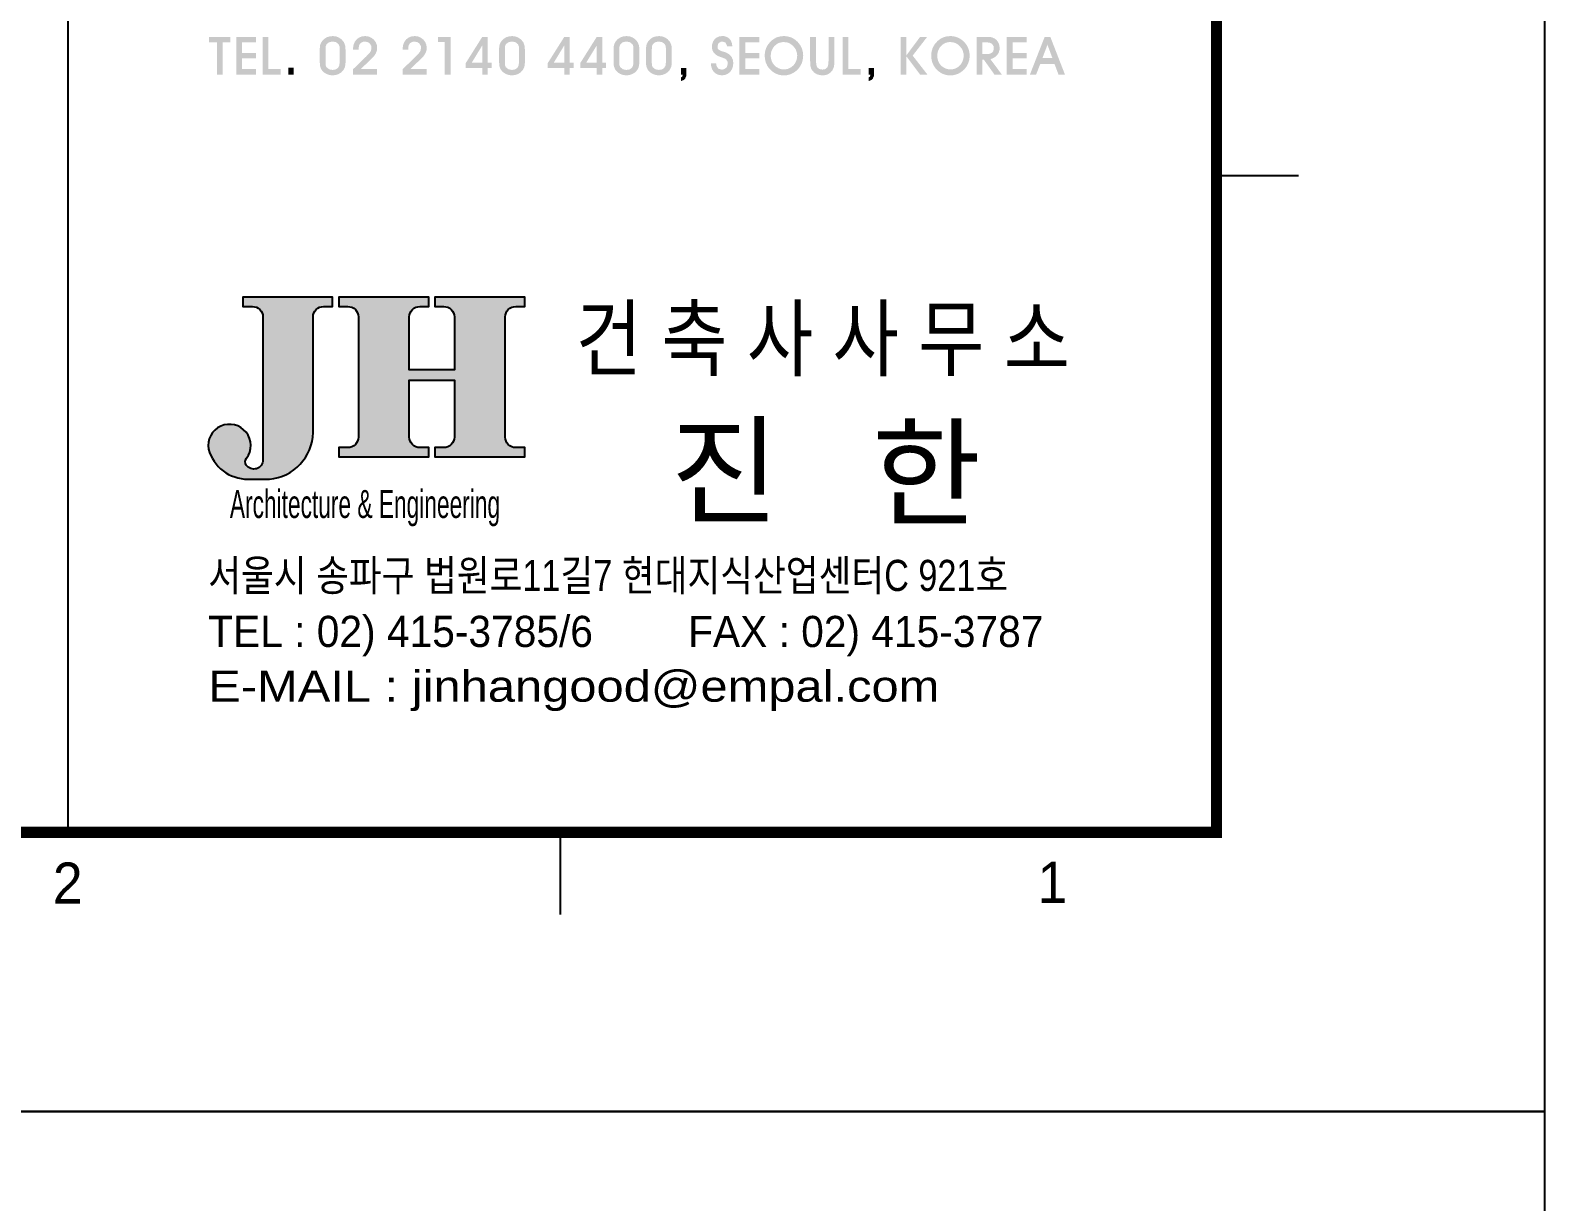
# Model space of a CAD drawing. Header units: millimetres. Extents: x -24416 to 92204, y -190080 to 23760.
# Drawn here: x 87590 to 92204, y -130955 to -127388 of the extents above; entities that cross this region are included whole.
import ezdxf
from ezdxf.enums import TextEntityAlignment as Align

# ---------------------------------------------------------------- set-up
doc = ezdxf.new("R2010")
doc.units = ezdxf.units.MM
doc.header["$LTSCALE"] = 50
doc.layers.add('AA-BORD-FORM', color=7, linetype='Continuous')
doc.layers.add('AA-BORD-TEXT', color=3, linetype='Continuous')
doc.styles.add('HAUD01', font='Dotum.ttf')
doc.styles.add('돋움', font='Dotum.ttf')

# ---------------------------------------------------------------- blocks, each defined once
blk = doc.blocks.new('XR-FORM 청주월명')
at = {"layer": 'AA-BORD-FORM'}
for points in [[(760.442, 65.105), (760.902, 65.105), (760.902, 65.442), (759.619, 65.442), (759.619, 65.105), (760.089, 65.105), (760.089, 63.139), (760.442, 63.139)], [(762.481, 65.442), (761.269, 65.442), (761.269, 63.139), (762.481, 63.139), (762.481, 63.485), (761.625, 63.485), (761.625, 64.132), (762.481, 64.132), (762.481, 64.463), (761.625, 64.463), (761.625, 65.108), (762.481, 65.108)], [(763.232, 65.442), (762.875, 65.442), (762.875, 63.139), (763.974, 63.139), (763.974, 63.485), (763.232, 63.485)], [(769.658, 65.263), (769.645, 65.276), (769.498, 65.39), (769.332, 65.461), (769.153, 65.488), (769.128, 65.488), (768.938, 65.469), (768.769, 65.407), (768.625, 65.306), (768.593, 65.273), (768.492, 65.135), (768.424, 64.972), (768.391, 64.784), (768.389, 64.689), (768.389, 64.667), (768.726, 64.667), (768.726, 64.719), (768.753, 64.915), (768.826, 65.045), (768.97, 65.135), (769.115, 65.154), (769.294, 65.116), (769.403, 65.042), (769.495, 64.89), (769.511, 64.762), (769.473, 64.588), (769.424, 64.504), (769.324, 64.387), (769.199, 64.259), (769.191, 64.249), (768.389, 63.471), (768.389, 63.139), (769.851, 63.139), (769.851, 63.476), (768.851, 63.476), (769.528, 64.123), (769.664, 64.27), (769.764, 64.414), (769.772, 64.431), (769.84, 64.607), (769.857, 64.765), (769.835, 64.947), (769.77, 65.113)], [(772.665, 65.276), (772.518, 65.39), (772.355, 65.461), (772.173, 65.488), (772.151, 65.488), (771.958, 65.469), (771.79, 65.407), (771.646, 65.306), (771.616, 65.273), (771.512, 65.135), (771.447, 64.972), (771.412, 64.784), (771.409, 64.689), (771.409, 64.667), (771.746, 64.667), (771.746, 64.719), (771.773, 64.915), (771.847, 65.045), (771.991, 65.135), (772.135, 65.154), (772.314, 65.116), (772.423, 65.042), (772.515, 64.89), (772.532, 64.762), (772.494, 64.588), (772.445, 64.504), (772.344, 64.387), (772.219, 64.259), (772.211, 64.249), (771.409, 63.471), (771.409, 63.139), (772.872, 63.139), (772.872, 63.476), (771.871, 63.476), (772.548, 64.123), (772.684, 64.27), (772.785, 64.414), (772.793, 64.431), (772.861, 64.607), (772.877, 64.765), (772.855, 64.947), (772.79, 65.113), (772.679, 65.263)], [(774.331, 65.437), (773.573, 65.437), (773.573, 65.135), (773.97, 65.135), (773.97, 63.139), (774.331, 63.139)], [(790.648, 64.673), (790.602, 64.751), (790.594, 64.841), (790.637, 65.023), (790.67, 65.072), (790.828, 65.154), (790.888, 65.157), (791.059, 65.102), (791.083, 65.078), (791.165, 64.923), (791.173, 64.855), (791.502, 64.855), (791.472, 65.053), (791.404, 65.219), (791.323, 65.325), (791.181, 65.428), (791.01, 65.483), (790.893, 65.491), (790.703, 65.469), (790.542, 65.398), (790.431, 65.309), (790.33, 65.167), (790.27, 64.996), (790.254, 64.825), (790.279, 64.637), (790.281, 64.632), (790.371, 64.469), (790.374, 64.466), (790.51, 64.344), (790.589, 64.295), (790.757, 64.219), (790.836, 64.197), (791.04, 64.118), (791.119, 64.069), (791.203, 63.928), (791.217, 63.814), (791.176, 63.631), (791.119, 63.547), (790.966, 63.46), (790.855, 63.447), (790.678, 63.49), (790.61, 63.547), (790.529, 63.699), (790.512, 63.827), (790.192, 63.827), (790.211, 63.631), (790.268, 63.463), (790.363, 63.316), (790.379, 63.3), (790.521, 63.186), (790.684, 63.12), (790.86, 63.099), (791.051, 63.12), (791.217, 63.188), (791.355, 63.297), (791.366, 63.308), (791.467, 63.452), (791.529, 63.618), (791.554, 63.808), (791.556, 63.846), (791.532, 64.036), (791.461, 64.202), (791.434, 64.246), (791.312, 64.374), (791.151, 64.469), (791.094, 64.493), (790.931, 64.545), (790.771, 64.599)], [(792.288, 65.108), (793.144, 65.108), (793.144, 65.442), (791.929, 65.442), (791.929, 63.139), (793.144, 63.139), (793.144, 63.485), (792.288, 63.485), (792.288, 64.132), (793.144, 64.132), (793.144, 64.463), (792.288, 64.463)], [(796.599, 65.442), (796.24, 65.442), (796.24, 63.988), (796.246, 63.773), (796.251, 63.68), (796.306, 63.498), (796.357, 63.408), (796.482, 63.27), (796.635, 63.172), (796.803, 63.118), (796.996, 63.096), (797.018, 63.096), (797.211, 63.12), (797.355, 63.177), (797.496, 63.283), (797.602, 63.408), (797.676, 63.574), (797.698, 63.667), (797.714, 63.833), (797.719, 63.988), (797.719, 65.442), (797.36, 65.442), (797.36, 63.982), (797.344, 63.759), (797.298, 63.607), (797.284, 63.58), (797.159, 63.476), (796.991, 63.449), (796.795, 63.482), (796.675, 63.58), (796.621, 63.718), (796.599, 63.925), (796.599, 63.982)], [(798.576, 65.442), (798.217, 65.442), (798.217, 63.139), (799.315, 63.139), (799.315, 63.485), (798.576, 63.485)], [(802.102, 64.257), (802.944, 63.139), (803.39, 63.139), (802.488, 64.3), (803.374, 65.442), (802.942, 65.442), (802.102, 64.311), (802.102, 65.442), (801.746, 65.442), (801.746, 63.139), (802.102, 63.139)], [(809.439, 64.463), (808.583, 64.463), (808.583, 65.108), (809.439, 65.108), (809.439, 65.442), (808.224, 65.442), (808.224, 63.139), (809.439, 63.139), (809.439, 63.485), (808.583, 63.485), (808.583, 64.132), (809.439, 64.132)], [(764.778, 63.555), (764.439, 63.555), (764.439, 63.139), (764.778, 63.139)], [(788.699, 63.536), (788.37, 63.536), (788.37, 63.139), (788.482, 63.139), (788.441, 63.012), (788.37, 62.971), (788.37, 62.745), (788.547, 62.819), (788.62, 62.892), (788.686, 63.047), (788.699, 63.188)], [(800.136, 63.536), (799.804, 63.536), (799.804, 63.139), (799.919, 63.139), (799.875, 63.012), (799.804, 62.971), (799.804, 62.745), (799.981, 62.819), (800.057, 62.892), (800.123, 63.047), (800.136, 63.188)]]:
    blk.add_hatch(color=256, dxfattribs=at).paths.add_polyline_path(points)
h = blk.add_hatch(color=256, dxfattribs=at)
h.paths.add_polyline_path([(767.929, 64.637), (767.918, 64.836), (767.902, 64.928), (767.834, 65.105), (767.801, 65.154), (767.676, 65.295), (767.527, 65.398), (767.519, 65.401), (767.35, 65.466), (767.163, 65.488), (767.146, 65.488), (766.956, 65.469), (766.785, 65.415), (766.774, 65.409), (766.619, 65.306), (766.494, 65.173), (766.404, 65.012), (766.377, 64.915), (766.361, 64.749), (766.358, 64.624), (766.358, 63.955), (766.366, 63.751), (766.382, 63.645), (766.448, 63.468), (766.488, 63.408), (766.619, 63.275), (766.774, 63.18), (766.945, 63.118), (767.133, 63.096), (767.146, 63.096), (767.334, 63.118), (767.508, 63.177), (767.519, 63.183), (767.676, 63.283), (767.798, 63.416), (767.883, 63.582), (767.902, 63.65), (767.926, 63.824), (767.929, 63.941)])
h.paths.add_polyline_path([(766.711, 64.686), (766.722, 64.86), (766.766, 64.983), (766.902, 65.102), (766.921, 65.11), (767.097, 65.154), (767.141, 65.154), (767.326, 65.124), (767.364, 65.108), (767.505, 64.991), (767.516, 64.977), (767.562, 64.852), (767.573, 64.686), (767.573, 63.895), (767.546, 63.694), (767.468, 63.547), (767.326, 63.455), (767.138, 63.427), (766.953, 63.46), (766.918, 63.476), (766.771, 63.591), (766.76, 63.604), (766.717, 63.716), (766.711, 63.846)], flags=16)
h = blk.add_hatch(color=256, dxfattribs=at)
h.paths.add_polyline_path([(776.596, 65.442), (776.262, 65.442), (775.256, 63.846), (775.256, 63.536), (776.256, 63.536), (776.256, 63.139), (776.596, 63.139), (776.596, 63.536), (776.827, 63.536), (776.827, 63.86), (776.596, 63.86)])
h.paths.add_polyline_path([(776.256, 64.912), (776.256, 63.86), (775.615, 63.86)], flags=16)
h = blk.add_hatch(color=256, dxfattribs=at)
h.paths.add_polyline_path([(778.605, 65.295), (778.453, 65.398), (778.447, 65.401), (778.276, 65.466), (778.089, 65.488), (778.075, 65.488), (777.885, 65.469), (777.711, 65.415), (777.702, 65.409), (777.545, 65.306), (777.422, 65.173), (777.333, 65.012), (777.306, 64.915), (777.287, 64.749), (777.284, 64.624), (777.284, 63.955), (777.295, 63.751), (777.308, 63.645), (777.376, 63.468), (777.417, 63.408), (777.548, 63.275), (777.702, 63.18), (777.874, 63.118), (778.061, 63.096), (778.075, 63.096), (778.263, 63.118), (778.437, 63.177), (778.447, 63.183), (778.605, 63.283), (778.727, 63.416), (778.812, 63.582), (778.831, 63.65), (778.855, 63.824), (778.858, 63.941), (778.858, 64.637), (778.847, 64.836), (778.831, 64.928), (778.763, 65.105), (778.73, 65.154)])
h.paths.add_polyline_path([(778.069, 65.154), (778.254, 65.124), (778.292, 65.108), (778.434, 64.991), (778.445, 64.977), (778.491, 64.852), (778.499, 64.686), (778.499, 63.895), (778.475, 63.694), (778.397, 63.547), (778.254, 63.455), (778.067, 63.427), (777.882, 63.46), (777.844, 63.476), (777.7, 63.591), (777.689, 63.604), (777.645, 63.716), (777.64, 63.846), (777.64, 64.686), (777.648, 64.86), (777.694, 64.983), (777.83, 65.102), (777.849, 65.11), (778.026, 65.154)], flags=16)
h = blk.add_hatch(color=256, dxfattribs=at)
h.paths.add_polyline_path([(781.593, 65.442), (781.261, 65.442), (780.253, 63.846), (780.253, 63.536), (781.253, 63.536), (781.253, 63.139), (781.593, 63.139), (781.593, 63.536), (781.824, 63.536), (781.824, 63.86), (781.593, 63.86)])
h.paths.add_polyline_path([(781.253, 64.912), (781.253, 63.86), (780.611, 63.86)], flags=16)
h = blk.add_hatch(color=256, dxfattribs=at)
h.paths.add_polyline_path([(783.572, 65.442), (783.238, 65.442), (782.232, 63.846), (782.232, 63.536), (783.232, 63.536), (783.232, 63.139), (783.572, 63.139), (783.572, 63.536), (783.8, 63.536), (783.8, 63.86), (783.572, 63.86)])
h.paths.add_polyline_path([(783.232, 64.912), (783.232, 63.86), (782.588, 63.86)], flags=16)
h = blk.add_hatch(color=256, dxfattribs=at)
h.paths.add_polyline_path([(785.736, 65.105), (785.703, 65.154), (785.578, 65.295), (785.429, 65.398), (785.423, 65.401), (785.252, 65.466), (785.064, 65.488), (785.048, 65.488), (784.858, 65.469), (784.687, 65.415), (784.676, 65.409), (784.521, 65.306), (784.398, 65.173), (784.309, 65.012), (784.281, 64.915), (784.262, 64.749), (784.26, 64.624), (784.26, 63.955), (784.268, 63.751), (784.284, 63.645), (784.352, 63.468), (784.39, 63.408), (784.521, 63.275), (784.676, 63.18), (784.85, 63.118), (785.034, 63.096), (785.048, 63.096), (785.236, 63.118), (785.41, 63.177), (785.423, 63.183), (785.578, 63.283), (785.7, 63.416), (785.788, 63.582), (785.804, 63.65), (785.828, 63.824), (785.834, 63.941), (785.834, 64.637), (785.82, 64.836), (785.804, 64.928)])
h.paths.add_polyline_path([(784.67, 64.983), (784.806, 65.102), (784.822, 65.11), (784.999, 65.154), (785.043, 65.154), (785.227, 65.124), (785.266, 65.108), (785.41, 64.991), (785.421, 64.977), (785.464, 64.852), (785.475, 64.686), (785.475, 63.895), (785.448, 63.694), (785.37, 63.547), (785.227, 63.455), (785.04, 63.427), (784.855, 63.46), (784.82, 63.476), (784.676, 63.591), (784.665, 63.604), (784.621, 63.716), (784.613, 63.846), (784.613, 64.686), (784.624, 64.86)], flags=16)
h = blk.add_hatch(color=256, dxfattribs=at)
h.paths.add_polyline_path([(787.715, 65.105), (787.68, 65.154), (787.557, 65.295), (787.405, 65.398), (787.4, 65.401), (787.228, 65.466), (787.041, 65.488), (787.027, 65.488), (786.837, 65.469), (786.663, 65.415), (786.652, 65.409), (786.497, 65.306), (786.375, 65.173), (786.285, 65.012), (786.258, 64.915), (786.239, 64.749), (786.236, 64.624), (786.236, 63.955), (786.244, 63.751), (786.261, 63.645), (786.329, 63.468), (786.369, 63.408), (786.5, 63.275), (786.652, 63.18), (786.826, 63.118), (787.014, 63.096), (787.027, 63.096), (787.215, 63.118), (787.386, 63.177), (787.4, 63.183), (787.555, 63.283), (787.676, 63.416), (787.764, 63.582), (787.783, 63.65), (787.805, 63.824), (787.81, 63.941), (787.81, 64.637), (787.799, 64.836), (787.783, 64.928)])
h.paths.add_polyline_path([(786.647, 64.983), (786.783, 65.102), (786.799, 65.11), (786.976, 65.154), (787.019, 65.154), (787.204, 65.124), (787.242, 65.108), (787.386, 64.991), (787.397, 64.977), (787.443, 64.852), (787.451, 64.686), (787.451, 63.895), (787.427, 63.694), (787.348, 63.55), (787.345, 63.544), (787.207, 63.455), (787.016, 63.427), (786.834, 63.46), (786.796, 63.476), (786.652, 63.591), (786.641, 63.604), (786.598, 63.716), (786.592, 63.846), (786.592, 64.686), (786.6, 64.86)], flags=16)
h = blk.add_hatch(color=256, dxfattribs=at)
h.paths.add_polyline_path([(795.313, 65.276), (795.158, 65.371), (795.082, 65.407), (794.908, 65.458), (794.723, 65.485), (794.636, 65.488), (794.446, 65.475), (794.267, 65.431), (794.196, 65.407), (794.033, 65.32), (793.883, 65.208), (793.829, 65.154), (793.704, 65.012), (793.603, 64.857), (793.56, 64.765), (793.503, 64.588), (793.476, 64.403), (793.47, 64.306), (793.484, 64.118), (793.522, 63.936), (793.544, 63.862), (793.622, 63.691), (793.726, 63.536), (793.764, 63.493), (793.902, 63.36), (794.055, 63.251), (794.155, 63.196), (794.329, 63.134), (794.511, 63.099), (794.634, 63.093), (794.821, 63.107), (795.001, 63.153), (795.112, 63.194), (795.27, 63.281), (795.419, 63.395), (795.509, 63.482), (795.623, 63.631), (795.713, 63.795), (795.735, 63.852), (795.786, 64.028), (795.811, 64.213), (795.816, 64.306), (795.8, 64.496), (795.757, 64.675), (795.724, 64.765), (795.64, 64.928), (795.528, 65.078), (795.46, 65.151)])
h.paths.add_polyline_path([(794.634, 65.124), (794.824, 65.105), (794.955, 65.061), (795.107, 64.969), (795.224, 64.86), (795.338, 64.713), (795.392, 64.602), (795.441, 64.425), (795.452, 64.308), (795.433, 64.118), (795.381, 63.947), (795.292, 63.792), (795.216, 63.699), (795.074, 63.582), (794.914, 63.501), (794.737, 63.46), (794.634, 63.455), (794.452, 63.479), (794.327, 63.523), (794.166, 63.615), (794.063, 63.705), (793.951, 63.852), (793.894, 63.977), (793.848, 64.153), (793.837, 64.303), (793.859, 64.488), (793.9, 64.618), (793.987, 64.784), (794.079, 64.893), (794.223, 65.012), (794.335, 65.07), (794.511, 65.116)], flags=16)
h = blk.add_hatch(color=256, dxfattribs=at)
h.paths.add_polyline_path([(805.959, 64.306), (805.946, 64.496), (805.902, 64.675), (805.867, 64.765), (805.785, 64.928), (805.674, 65.078), (805.606, 65.151), (805.459, 65.276), (805.301, 65.371), (805.228, 65.407), (805.054, 65.458), (804.866, 65.485), (804.782, 65.488), (804.592, 65.475), (804.412, 65.431), (804.342, 65.407), (804.179, 65.32), (804.029, 65.208), (803.975, 65.154), (803.847, 65.012), (803.749, 64.857), (803.706, 64.765), (803.649, 64.588), (803.619, 64.403), (803.616, 64.306), (803.63, 64.118), (803.665, 63.936), (803.689, 63.862), (803.768, 63.691), (803.871, 63.536), (803.91, 63.493), (804.048, 63.36), (804.198, 63.251), (804.301, 63.196), (804.472, 63.134), (804.654, 63.099), (804.779, 63.093), (804.967, 63.107), (805.146, 63.153), (805.255, 63.194), (805.416, 63.281), (805.562, 63.395), (805.655, 63.482), (805.769, 63.631), (805.856, 63.795), (805.881, 63.852), (805.932, 64.028), (805.957, 64.213)])
h.paths.add_polyline_path([(803.983, 64.303), (804.005, 64.488), (804.045, 64.618), (804.132, 64.784), (804.225, 64.893), (804.369, 65.012), (804.478, 65.07), (804.657, 65.116), (804.779, 65.124), (804.97, 65.105), (805.1, 65.061), (805.253, 64.969), (805.369, 64.86), (805.484, 64.713), (805.538, 64.602), (805.587, 64.425), (805.595, 64.308), (805.579, 64.118), (805.524, 63.947), (805.437, 63.792), (805.361, 63.699), (805.22, 63.582), (805.059, 63.501), (804.883, 63.46), (804.779, 63.455), (804.597, 63.479), (804.472, 63.523), (804.312, 63.615), (804.206, 63.705), (804.094, 63.852), (804.037, 63.977), (803.994, 64.153)], flags=16)
h = blk.add_hatch(color=256, dxfattribs=at)
h.paths.add_polyline_path([(807.414, 64.156), (807.563, 64.257), (807.65, 64.346), (807.74, 64.501), (807.786, 64.678), (807.789, 64.762), (807.767, 64.947), (807.702, 65.105), (807.59, 65.257), (807.468, 65.347), (807.302, 65.415), (807.223, 65.431), (807.06, 65.442), (806.927, 65.442), (806.386, 65.442), (806.386, 63.139), (806.737, 63.139), (806.737, 64.053), (806.824, 64.053), (807.474, 63.139), (807.925, 63.139), (807.229, 64.077)])
h.paths.add_polyline_path([(806.962, 64.39), (806.737, 64.39), (806.737, 65.108), (806.976, 65.108), (807.183, 65.086), (807.319, 65.023), (807.411, 64.887), (807.433, 64.741), (807.392, 64.556), (807.316, 64.471), (807.172, 64.409)], flags=16)
h = blk.add_hatch(color=256, dxfattribs=at)
h.paths.add_polyline_path([(810.875, 65.442), (810.532, 65.442), (809.629, 63.139), (810.007, 63.139), (810.266, 63.797), (811.127, 63.797), (811.377, 63.139), (811.769, 63.139)])
h.paths.add_polyline_path([(810.396, 64.151), (810.701, 64.963), (811, 64.151)], flags=16)
h = blk.add_hatch(color=256, dxfattribs=at)
h.paths.add_polyline_path([(765.951, 48.38, -0.414214), (766.591, 49.02), (767.143, 49.02), (767.143, 49.589), (761.668, 49.589), (761.668, 49.02), (762.252, 49.02, -0.414214), (762.892, 48.38), (762.892, 39.67, -0.741527), (761.883, 39.363, -0.317836), (761.893, 39.774, 1.378533), (759.56, 40.563), (759.56, 40.536, 0.039445), (759.578, 40.333, 0.334706), (761.979, 38.498), (763.288, 38.498, 0.380635), (765.951, 41.341)])
h.paths.add_polyline_path([(771.813, 44.534), (774.56, 44.534), (774.56, 41.069, -0.414214), (773.92, 40.429), (773.368, 40.429), (773.368, 39.86), (778.851, 39.86), (778.851, 40.429), (778.299, 40.429, -0.414214), (777.659, 41.069), (777.659, 48.38, -0.414214), (778.299, 49.02), (778.851, 49.02), (778.851, 49.589), (773.368, 49.589), (773.368, 49.02), (773.92, 49.02, -0.414214), (774.56, 48.38), (774.56, 45.17), (771.813, 45.17), (771.813, 48.38, -0.414214), (772.453, 49.02), (773.005, 49.02), (773.005, 49.589), (767.522, 49.589), (767.522, 49.02), (768.074, 49.02, -0.414214), (768.714, 48.38), (768.714, 41.069, -0.414214), (768.074, 40.429), (767.522, 40.429), (767.522, 39.86), (773.005, 39.86), (773.005, 40.429), (772.453, 40.429, -0.414214), (771.813, 41.069)])
at = {"layer": 'AA-BORD-FORM', "color": 2}
for p, q in [((751, 577), (751, 17)), ((821, 57), (826, 57)), ((781, 17), (781, 12))]:
    blk.add_line(p, q, dxfattribs=at)
at = {"layer": 'AA-BORD-FORM', "color": 1}
blk.add_lwpolyline([(0, 0), (841, 0), (841, 594), (0, 594)], close=True, dxfattribs=at)
at = {"layer": 'AA-BORD-FORM', "color": 2, "const_width": 0.682}
blk.add_lwpolyline([(21, 17), (21, 577), (821, 577), (821, 17)], close=True, dxfattribs=at)
at = {"layer": 'AA-BORD-FORM'}
for points in [[(765.951, 48.38, -0.414214), (766.591, 49.02), (767.143, 49.02), (767.143, 49.589), (761.668, 49.589), (761.668, 49.02), (762.252, 49.02, -0.414214), (762.892, 48.38), (762.892, 39.67, -0.741527), (761.883, 39.363, -0.317836), (761.893, 39.774, 1.516378), (759.578, 40.333, 0.334706), (761.979, 38.498), (763.288, 38.498, 0.380635), (765.951, 41.341)], [(777.659, 48.38, -0.414214), (778.299, 49.02), (778.851, 49.02), (778.851, 49.589), (773.368, 49.589), (773.368, 49.02), (773.92, 49.02, -0.414214), (774.56, 48.38), (774.56, 45.17), (771.813, 45.17), (771.813, 48.38, -0.414214), (772.453, 49.02), (773.005, 49.02), (773.005, 49.589), (767.522, 49.589), (767.522, 49.02), (768.074, 49.02, -0.414214), (768.714, 48.38), (768.714, 41.069, -0.414214), (768.074, 40.429), (767.522, 40.429), (767.522, 39.86), (773.005, 39.86), (773.005, 40.429), (772.453, 40.429, -0.414214), (771.813, 41.069), (771.813, 44.534), (774.56, 44.534), (774.56, 41.069, -0.414214), (773.92, 40.429), (773.368, 40.429), (773.368, 39.86), (778.851, 39.86), (778.851, 40.429), (778.299, 40.429, -0.414214), (777.659, 41.069)]]:
    blk.add_lwpolyline(points, format="xyb", close=True, dxfattribs=at)
at = {"layer": 'AA-BORD-FORM', "style": '돋움'}
for s, height, width, p in [('건 축 사 사 무 소', 3.79259, 0.85, (797.015, 47.076)), ('Architecture & Engineering', 1.70667, 0.62, (769.114, 36.993))]:
    blk.add_text(s, height=height, dxfattribs=dict(at, width=width)).set_placement(p, align=Align.MIDDLE_CENTER)
at = {"layer": 'AA-BORD-FORM', "style": 'HAUD01'}
blk.add_text('진', height=5.31, dxfattribs=at).set_placement((791.039, 39.017), align=Align.MIDDLE_CENTER)
blk.add_text('한', height=5.31, dxfattribs=at).set_placement((803.339, 39.017), align=Align.MIDDLE)
at = {"layer": 'AA-BORD-FORM', "style": '돋움'}
for s, width, p in [('서울시 송파구 법원로11길7 현대지식산업센터C 921호', 0.84, (759.56, 32.642)), ('E-MAIL : jinhangood@empal.com', 1.2, (759.56, 25.898))]:
    blk.add_text(s, height=1.8963, dxfattribs=dict(at, width=width)).set_placement(p, align=Align.MIDDLE_LEFT)
for s, p in [('TEL : 02) 415-3785/6', (759.56, 29.233)), ('FAX : 02) 415-3787', (788.803, 29.229))]:
    blk.add_text(s, height=1.8963, dxfattribs=at).set_placement(p, align=Align.MIDDLE_LEFT)
at = {"layer": 'AA-BORD-TEXT', "color": 7, "style": 'HAUD01'}
for s, p in [('2', (751, 13.905)), ('1', (811, 13.949))]:
    blk.add_text(s, height=2.5, dxfattribs=at).set_placement(p, align=Align.MIDDLE_CENTER)

msp = doc.modelspace()

# ---------------------------------------------------------------- block references
at = {"xscale": 50, "yscale": 50, "zscale": 50}
for p in [(50153.9, -130680), (50153.9, -160380)]:
    msp.add_blockref('XR-FORM 청주월명', p, dxfattribs=at)

doc.saveas('drawing.dxf')
